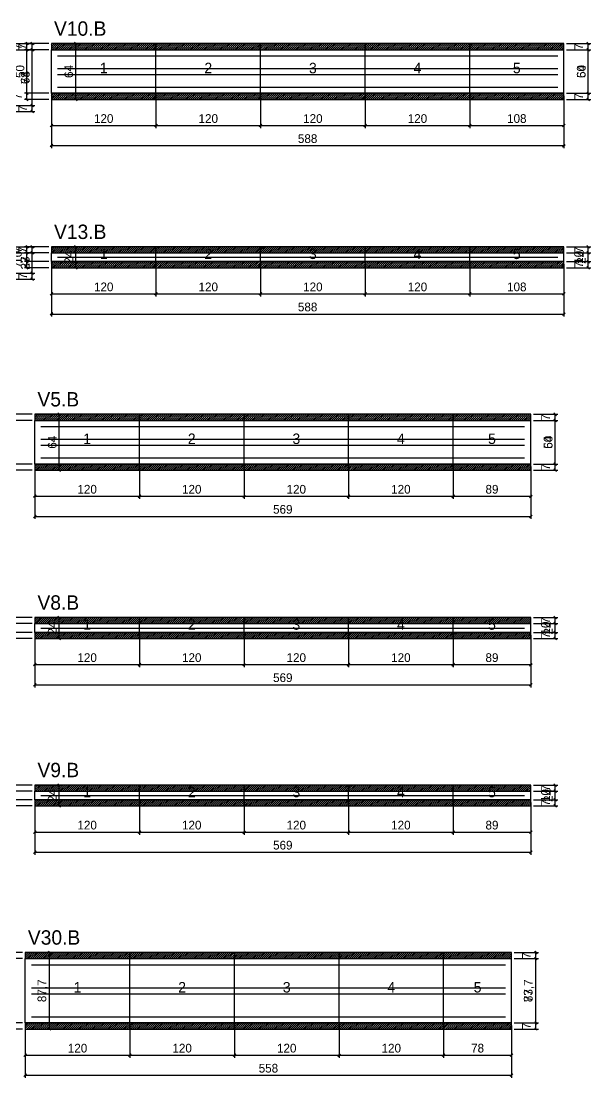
# Model space of a CAD drawing. Extents: x -10500 to 3070, y -7991 to 1250.
# Drawn here: x 836 to 1490, y -3322 to -2110 of the extents above; entities that cross this region are included whole.
import ezdxf
from ezdxf.enums import TextEntityAlignment as Align

# ---------------------------------------------------------------- set-up
doc = ezdxf.new("R2010")
doc.units = 0
for name, color, linetype in [('5', 5, 'Continuous'), ('COTA', 241, 'Continuous'), ('NOMENCLATURA', 7, 'Continuous'), ('Painéis', 200, 'Continuous'), ('SARR_2.2x7', 40, 'Continuous'), ('SCO-___-LAJ', 224, 'Continuous')]:
    doc.layers.add(name, color=color, linetype=linetype)
doc.dimstyles.new('PAINEL', dxfattribs={"dimtxt": 10, "dimasz": 3, "dimexe": 3, "dimexo": 3, "dimgap": 3, "dimtad": 1, "dimblk": 'OBLIQUE', "dimblk1": 'OBLIQUE', "dimcen": 2.5, "dimclrd": 4, "dimclre": 4, "dimclrt": 240, "dimazin": 3, "dimtfac": 1, "dimtmove": 0, "dimatfit": 3})

# ---------------------------------------------------------------- blocks, each defined once
blk = doc.blocks.new('_OBLIQUE')
at = {"color": 0, "linetype": 'BYBLOCK'}
blk.add_line((-0.5, -0.5), (0.5, 0.5), dxfattribs=at)

msp = doc.modelspace()

# ---------------------------------------------------------------- hatches: boundary and pattern name
at = {"layer": 'COTA'}
h = msp.add_hatch(dxfattribs=at)
h.set_pattern_fill('ANSI31', scale=0.5)
h.paths.add_polyline_path([(871, -2143), (991, -2143), (991, -2136), (871, -2136)])
h = msp.add_hatch(dxfattribs=at)
h.set_pattern_fill('ANSI31', scale=0.5)
h.paths.add_polyline_path([(991, -2143), (1111, -2143), (1111, -2136), (991, -2136)])
h = msp.add_hatch(dxfattribs=at)
h.set_pattern_fill('ANSI31', scale=0.5)
h.paths.add_polyline_path([(1111, -2143), (1231, -2143), (1231, -2136), (1111, -2136)])
h = msp.add_hatch(dxfattribs=at)
h.set_pattern_fill('ANSI31', scale=0.5)
h.paths.add_polyline_path([(1231, -2143), (1351, -2143), (1351, -2136), (1231, -2136)])
h = msp.add_hatch(dxfattribs=at)
h.set_pattern_fill('ANSI31', scale=0.5)
h.paths.add_polyline_path([(1351, -2143), (1459, -2143), (1459, -2136), (1351, -2136)])
h = msp.add_hatch(dxfattribs=at)
h.set_pattern_fill('ANSI31', scale=0.5)
h.paths.add_polyline_path([(871, -2200), (991, -2200), (991, -2193), (871, -2193)])
h = msp.add_hatch(dxfattribs=at)
h.set_pattern_fill('ANSI31', scale=0.5)
h.paths.add_polyline_path([(991, -2200), (1111, -2200), (1111, -2193), (991, -2193)])
h = msp.add_hatch(dxfattribs=at)
h.set_pattern_fill('ANSI31', scale=0.5)
h.paths.add_polyline_path([(1111, -2200), (1231, -2200), (1231, -2193), (1111, -2193)])
h = msp.add_hatch(dxfattribs=at)
h.set_pattern_fill('ANSI31', scale=0.5)
h.paths.add_polyline_path([(1231, -2200), (1351, -2200), (1351, -2193), (1231, -2193)])
h = msp.add_hatch(dxfattribs=at)
h.set_pattern_fill('ANSI31', scale=0.5)
h.paths.add_polyline_path([(1351, -2200), (1459, -2200), (1459, -2193), (1351, -2193)])
h = msp.add_hatch(dxfattribs=at)
h.set_pattern_fill('ANSI31', scale=0.5)
h.paths.add_polyline_path([(871, -2376), (991, -2376), (991, -2369), (871, -2369)])
h = msp.add_hatch(dxfattribs=at)
h.set_pattern_fill('ANSI31', scale=0.5)
h.paths.add_polyline_path([(991, -2376), (1111, -2376), (1111, -2369), (991, -2369)])
h = msp.add_hatch(dxfattribs=at)
h.set_pattern_fill('ANSI31', scale=0.5)
h.paths.add_polyline_path([(1111, -2376), (1231, -2376), (1231, -2369), (1111, -2369)])
h = msp.add_hatch(dxfattribs=at)
h.set_pattern_fill('ANSI31', scale=0.5)
h.paths.add_polyline_path([(1231, -2376), (1351, -2376), (1351, -2369), (1231, -2369)])
h = msp.add_hatch(dxfattribs=at)
h.set_pattern_fill('ANSI31', scale=0.5)
h.paths.add_polyline_path([(1351, -2376), (1459, -2376), (1459, -2369), (1351, -2369)])
h = msp.add_hatch(dxfattribs=at)
h.set_pattern_fill('ANSI31', scale=0.5)
h.paths.add_polyline_path([(871, -2393), (991, -2393), (991, -2386), (871, -2386)])
h = msp.add_hatch(dxfattribs=at)
h.set_pattern_fill('ANSI31', scale=0.5)
h.paths.add_polyline_path([(991, -2393), (1111, -2393), (1111, -2386), (991, -2386)])
h = msp.add_hatch(dxfattribs=at)
h.set_pattern_fill('ANSI31', scale=0.5)
h.paths.add_polyline_path([(1111, -2393), (1231, -2393), (1231, -2386), (1111, -2386)])
h = msp.add_hatch(dxfattribs=at)
h.set_pattern_fill('ANSI31', scale=0.5)
h.paths.add_polyline_path([(1231, -2393), (1351, -2393), (1351, -2386), (1231, -2386)])
h = msp.add_hatch(dxfattribs=at)
h.set_pattern_fill('ANSI31', scale=0.5)
h.paths.add_polyline_path([(1351, -2393), (1459, -2393), (1459, -2386), (1351, -2386)])
h = msp.add_hatch(dxfattribs=at)
h.set_pattern_fill('ANSI31', scale=0.5)
h.paths.add_polyline_path([(852, -2568), (972, -2568), (972, -2561), (852, -2561)])
h = msp.add_hatch(dxfattribs=at)
h.set_pattern_fill('ANSI31', scale=0.5)
h.paths.add_polyline_path([(972, -2568), (1092, -2568), (1092, -2561), (972, -2561)])
h = msp.add_hatch(dxfattribs=at)
h.set_pattern_fill('ANSI31', scale=0.5)
h.paths.add_polyline_path([(1092, -2568), (1212, -2568), (1212, -2561), (1092, -2561)])
h = msp.add_hatch(dxfattribs=at)
h.set_pattern_fill('ANSI31', scale=0.5)
h.paths.add_polyline_path([(1212, -2568), (1332, -2568), (1332, -2561), (1212, -2561)])
h = msp.add_hatch(dxfattribs=at)
h.set_pattern_fill('ANSI31', scale=0.5)
h.paths.add_polyline_path([(1332, -2568), (1421, -2568), (1421, -2561), (1332, -2561)])
h = msp.add_hatch(dxfattribs=at)
h.set_pattern_fill('ANSI31', scale=0.5)
h.paths.add_polyline_path([(852, -2625), (972, -2625), (972, -2618), (852, -2618)])
h = msp.add_hatch(dxfattribs=at)
h.set_pattern_fill('ANSI31', scale=0.5)
h.paths.add_polyline_path([(972, -2625), (1092, -2625), (1092, -2618), (972, -2618)])
h = msp.add_hatch(dxfattribs=at)
h.set_pattern_fill('ANSI31', scale=0.5)
h.paths.add_polyline_path([(1092, -2625), (1212, -2625), (1212, -2618), (1092, -2618)])
h = msp.add_hatch(dxfattribs=at)
h.set_pattern_fill('ANSI31', scale=0.5)
h.paths.add_polyline_path([(1212, -2625), (1332, -2625), (1332, -2618), (1212, -2618)])
h = msp.add_hatch(dxfattribs=at)
h.set_pattern_fill('ANSI31', scale=0.5)
h.paths.add_polyline_path([(1332, -2625), (1421, -2625), (1421, -2618), (1332, -2618)])
h = msp.add_hatch(dxfattribs=at)
h.set_pattern_fill('ANSI31', scale=0.5)
h.paths.add_polyline_path([(852, -2801), (972, -2801), (972, -2794), (852, -2794)])
h = msp.add_hatch(dxfattribs=at)
h.set_pattern_fill('ANSI31', scale=0.5)
h.paths.add_polyline_path([(972, -2801), (1092, -2801), (1092, -2794), (972, -2794)])
h = msp.add_hatch(dxfattribs=at)
h.set_pattern_fill('ANSI31', scale=0.5)
h.paths.add_polyline_path([(1092, -2801), (1212, -2801), (1212, -2794), (1092, -2794)])
h = msp.add_hatch(dxfattribs=at)
h.set_pattern_fill('ANSI31', scale=0.5)
h.paths.add_polyline_path([(1212, -2801), (1332, -2801), (1332, -2794), (1212, -2794)])
h = msp.add_hatch(dxfattribs=at)
h.set_pattern_fill('ANSI31', scale=0.5)
h.paths.add_polyline_path([(1332, -2801), (1421, -2801), (1421, -2794), (1332, -2794)])
h = msp.add_hatch(dxfattribs=at)
h.set_pattern_fill('ANSI31', scale=0.5)
h.paths.add_polyline_path([(852, -2818), (972, -2818), (972, -2811), (852, -2811)])
h = msp.add_hatch(dxfattribs=at)
h.set_pattern_fill('ANSI31', scale=0.5)
h.paths.add_polyline_path([(972, -2818), (1092, -2818), (1092, -2811), (972, -2811)])
h = msp.add_hatch(dxfattribs=at)
h.set_pattern_fill('ANSI31', scale=0.5)
h.paths.add_polyline_path([(1092, -2818), (1212, -2818), (1212, -2811), (1092, -2811)])
h = msp.add_hatch(dxfattribs=at)
h.set_pattern_fill('ANSI31', scale=0.5)
h.paths.add_polyline_path([(1212, -2818), (1332, -2818), (1332, -2811), (1212, -2811)])
h = msp.add_hatch(dxfattribs=at)
h.set_pattern_fill('ANSI31', scale=0.5)
h.paths.add_polyline_path([(1332, -2818), (1421, -2818), (1421, -2811), (1332, -2811)])
h = msp.add_hatch(dxfattribs=at)
h.set_pattern_fill('ANSI31', scale=0.5)
h.paths.add_polyline_path([(852, -2993), (972, -2993), (972, -2986), (852, -2986)])
h = msp.add_hatch(dxfattribs=at)
h.set_pattern_fill('ANSI31', scale=0.5)
h.paths.add_polyline_path([(972, -2993), (1092, -2993), (1092, -2986), (972, -2986)])
h = msp.add_hatch(dxfattribs=at)
h.set_pattern_fill('ANSI31', scale=0.5)
h.paths.add_polyline_path([(1092, -2993), (1212, -2993), (1212, -2986), (1092, -2986)])
h = msp.add_hatch(dxfattribs=at)
h.set_pattern_fill('ANSI31', scale=0.5)
h.paths.add_polyline_path([(1212, -2993), (1332, -2993), (1332, -2986), (1212, -2986)])
h = msp.add_hatch(dxfattribs=at)
h.set_pattern_fill('ANSI31', scale=0.5)
h.paths.add_polyline_path([(1332, -2993), (1421, -2993), (1421, -2986), (1332, -2986)])
h = msp.add_hatch(dxfattribs=at)
h.set_pattern_fill('ANSI31', scale=0.5)
h.paths.add_polyline_path([(852, -3010), (972, -3010), (972, -3003), (852, -3003)])
h = msp.add_hatch(dxfattribs=at)
h.set_pattern_fill('ANSI31', scale=0.5)
h.paths.add_polyline_path([(972, -3010), (1092, -3010), (1092, -3003), (972, -3003)])
h = msp.add_hatch(dxfattribs=at)
h.set_pattern_fill('ANSI31', scale=0.5)
h.paths.add_polyline_path([(1092, -3010), (1212, -3010), (1212, -3003), (1092, -3003)])
h = msp.add_hatch(dxfattribs=at)
h.set_pattern_fill('ANSI31', scale=0.5)
h.paths.add_polyline_path([(1212, -3010), (1332, -3010), (1332, -3003), (1212, -3003)])
h = msp.add_hatch(dxfattribs=at)
h.set_pattern_fill('ANSI31', scale=0.5)
h.paths.add_polyline_path([(1332, -3010), (1421, -3010), (1421, -3003), (1332, -3003)])
h = msp.add_hatch(dxfattribs=at)
h.set_pattern_fill('ANSI31', scale=0.5)
h.paths.add_polyline_path([(841, -3185), (961, -3185), (961, -3178), (841, -3178)])
h = msp.add_hatch(dxfattribs=at)
h.set_pattern_fill('ANSI31', scale=0.5)
h.paths.add_polyline_path([(961, -3185), (1081, -3185), (1081, -3178), (961, -3178)])
h = msp.add_hatch(dxfattribs=at)
h.set_pattern_fill('ANSI31', scale=0.5)
h.paths.add_polyline_path([(1081, -3185), (1201, -3185), (1201, -3178), (1081, -3178)])
h = msp.add_hatch(dxfattribs=at)
h.set_pattern_fill('ANSI31', scale=0.5)
h.paths.add_polyline_path([(1201, -3185), (1321, -3185), (1321, -3178), (1201, -3178)])
h = msp.add_hatch(dxfattribs=at)
h.set_pattern_fill('ANSI31', scale=0.5)
h.paths.add_polyline_path([(1321, -3185), (1399, -3185), (1399, -3178), (1321, -3178)])
h = msp.add_hatch(dxfattribs=at)
h.set_pattern_fill('ANSI31', scale=0.5)
h.paths.add_polyline_path([(841, -3265.7), (961, -3265.7), (961, -3258.7), (841, -3258.7)])
h = msp.add_hatch(dxfattribs=at)
h.set_pattern_fill('ANSI31', scale=0.5)
h.paths.add_polyline_path([(961, -3265.7), (1081, -3265.7), (1081, -3258.7), (961, -3258.7)])
h = msp.add_hatch(dxfattribs=at)
h.set_pattern_fill('ANSI31', scale=0.5)
h.paths.add_polyline_path([(1081, -3265.7), (1201, -3265.7), (1201, -3258.7), (1081, -3258.7)])
h = msp.add_hatch(dxfattribs=at)
h.set_pattern_fill('ANSI31', scale=0.5)
h.paths.add_polyline_path([(1201, -3265.7), (1321, -3265.7), (1321, -3258.7), (1201, -3258.7)])
h = msp.add_hatch(dxfattribs=at)
h.set_pattern_fill('ANSI31', scale=0.5)
h.paths.add_polyline_path([(1321, -3265.7), (1399, -3265.7), (1399, -3258.7), (1321, -3258.7)])

# ---------------------------------------------------------------- linework, layer by layer
at = {"layer": 'Painéis'}
for p, q in [((871, -2143), (991, -2143)), ((871, -2193), (871, -2143)), ((991, -2193), (991, -2143)), ((991, -2193), (991, -2143)), ((991, -2143), (1111, -2143)), ((991, -2193), (991, -2143)), ((1111, -2193), (1111, -2143)), ((1111, -2193), (1111, -2143)), ((1111, -2143), (1231, -2143)), ((1111, -2193), (1111, -2143)), ((1231, -2193), (1231, -2143)), ((1231, -2193), (1231, -2143)), ((1231, -2143), (1351, -2143)), ((1231, -2193), (1231, -2143)), ((1351, -2193), (1351, -2143)), ((1351, -2193), (1351, -2143)), ((1351, -2143), (1459, -2143)), ((1351, -2193), (1351, -2143)), ((1459, -2193), (1459, -2143)), ((871, -2193), (991, -2193)), ((991, -2193), (1111, -2193)), ((1111, -2193), (1231, -2193)), ((1231, -2193), (1351, -2193)), ((1351, -2193), (1459, -2193)), ((871, -2376), (991, -2376)), ((871, -2386), (871, -2376)), ((871, -2386), (991, -2386)), ((991, -2386), (991, -2376)), ((991, -2386), (991, -2376)), ((991, -2376), (1111, -2376)), ((991, -2386), (991, -2376)), ((991, -2386), (1111, -2386)), ((1111, -2386), (1111, -2376)), ((1111, -2386), (1111, -2376)), ((1111, -2376), (1231, -2376)), ((1111, -2386), (1111, -2376)), ((1111, -2386), (1231, -2386)), ((1231, -2386), (1231, -2376)), ((1231, -2386), (1231, -2376)), ((1231, -2376), (1351, -2376)), ((1231, -2386), (1231, -2376)), ((1231, -2386), (1351, -2386)), ((1351, -2386), (1351, -2376)), ((1351, -2386), (1351, -2376)), ((1351, -2376), (1459, -2376)), ((1351, -2386), (1351, -2376)), ((1351, -2386), (1459, -2386)), ((1459, -2386), (1459, -2376)), ((852, -2568), (972, -2568)), ((852, -2618), (852, -2568)), ((972, -2618), (972, -2568)), ((972, -2618), (972, -2568)), ((972, -2568), (1092, -2568)), ((972, -2618), (972, -2568)), ((1092, -2618), (1092, -2568)), ((1092, -2618), (1092, -2568)), ((1092, -2568), (1212, -2568)), ((1092, -2618), (1092, -2568)), ((1212, -2618), (1212, -2568)), ((1212, -2618), (1212, -2568)), ((1212, -2568), (1332, -2568)), ((1212, -2618), (1212, -2568)), ((1332, -2618), (1332, -2568)), ((1332, -2618), (1332, -2568)), ((1332, -2568), (1421, -2568)), ((1332, -2618), (1332, -2568)), ((1421, -2618), (1421, -2568)), ((852, -2618), (972, -2618)), ((972, -2618), (1092, -2618)), ((1092, -2618), (1212, -2618)), ((1212, -2618), (1332, -2618)), ((1332, -2618), (1421, -2618)), ((852, -2801), (972, -2801)), ((852, -2811), (852, -2801)), ((972, -2811), (972, -2801)), ((972, -2811), (972, -2801)), ((972, -2801), (1092, -2801)), ((972, -2811), (972, -2801)), ((1092, -2811), (1092, -2801)), ((1092, -2811), (1092, -2801)), ((1092, -2801), (1212, -2801)), ((1092, -2811), (1092, -2801)), ((1212, -2811), (1212, -2801)), ((1212, -2811), (1212, -2801)), ((1212, -2801), (1332, -2801)), ((1212, -2811), (1212, -2801)), ((1332, -2811), (1332, -2801)), ((1332, -2811), (1332, -2801)), ((1332, -2801), (1421, -2801)), ((1332, -2811), (1332, -2801)), ((1421, -2811), (1421, -2801)), ((852, -2811), (972, -2811)), ((972, -2811), (1092, -2811)), ((1092, -2811), (1212, -2811)), ((1212, -2811), (1332, -2811)), ((1332, -2811), (1421, -2811)), ((852, -2993), (972, -2993)), ((852, -3003), (852, -2993)), ((852, -3003), (972, -3003)), ((972, -3003), (972, -2993)), ((972, -3003), (972, -2993)), ((972, -2993), (1092, -2993)), ((972, -3003), (972, -2993)), ((972, -3003), (1092, -3003)), ((1092, -3003), (1092, -2993)), ((1092, -3003), (1092, -2993)), ((1092, -2993), (1212, -2993)), ((1092, -3003), (1092, -2993)), ((1092, -3003), (1212, -3003)), ((1212, -3003), (1212, -2993)), ((1212, -3003), (1212, -2993)), ((1212, -2993), (1332, -2993)), ((1212, -3003), (1212, -2993)), ((1212, -3003), (1332, -3003)), ((1332, -3003), (1332, -2993)), ((1332, -3003), (1332, -2993)), ((1332, -2993), (1421, -2993)), ((1332, -3003), (1332, -2993)), ((1332, -3003), (1421, -3003)), ((1421, -3003), (1421, -2993)), ((841, -3185), (961, -3185)), ((841, -3258.7), (841, -3185)), ((961, -3258.7), (961, -3185)), ((961, -3258.7), (961, -3185)), ((961, -3185), (1081, -3185)), ((961, -3258.7), (961, -3185)), ((1081, -3258.7), (1081, -3185)), ((1081, -3258.7), (1081, -3185)), ((1081, -3185), (1201, -3185)), ((1081, -3258.7), (1081, -3185)), ((1201, -3258.7), (1201, -3185)), ((1201, -3258.7), (1201, -3185)), ((1201, -3185), (1321, -3185)), ((1201, -3258.7), (1201, -3185)), ((1321, -3258.7), (1321, -3185)), ((1321, -3258.7), (1321, -3185)), ((1321, -3185), (1399, -3185)), ((1321, -3258.7), (1321, -3185)), ((1399, -3258.7), (1399, -3185)), ((841, -3258.7), (961, -3258.7)), ((961, -3258.7), (1081, -3258.7)), ((1081, -3258.7), (1201, -3258.7)), ((1201, -3258.7), (1321, -3258.7)), ((1321, -3258.7), (1399, -3258.7))]:
    msp.add_line(p, q, dxfattribs=at)
at = {"layer": 'SARR_2.2x7'}
for points in [[(878, -2150), (991, -2150)], [(878, -2150), (991, -2150)], [(991, -2150), (1111, -2150)], [(991, -2150), (1111, -2150)], [(1111, -2150), (1231, -2150)], [(1111, -2150), (1231, -2150)], [(1231, -2150), (1351, -2150)], [(1231, -2150), (1351, -2150)], [(1351, -2150), (1452, -2150)], [(1351, -2150), (1452, -2150)], [(878, -2164.5), (991, -2164.5)], [(878, -2164.5), (991, -2164.5)], [(991, -2164.5), (1111, -2164.5)], [(991, -2164.5), (1111, -2164.5)], [(1111, -2164.5), (1231, -2164.5)], [(1111, -2164.5), (1231, -2164.5)], [(1231, -2164.5), (1351, -2164.5)], [(1231, -2164.5), (1351, -2164.5)], [(1351, -2164.5), (1452, -2164.5)], [(1351, -2164.5), (1452, -2164.5)], [(878, -2171.5), (991, -2171.5)], [(878, -2171.5), (991, -2171.5)], [(991, -2171.5), (1111, -2171.5)], [(991, -2171.5), (1111, -2171.5)], [(1111, -2171.5), (1231, -2171.5)], [(1111, -2171.5), (1231, -2171.5)], [(1231, -2171.5), (1351, -2171.5)], [(1231, -2171.5), (1351, -2171.5)], [(1351, -2171.5), (1452, -2171.5)], [(1351, -2171.5), (1452, -2171.5)], [(878, -2186), (991, -2186)], [(878, -2186), (991, -2186)], [(991, -2186), (1111, -2186)], [(991, -2186), (1111, -2186)], [(1111, -2186), (1231, -2186)], [(1111, -2186), (1231, -2186)], [(1231, -2186), (1351, -2186)], [(1231, -2186), (1351, -2186)], [(1351, -2186), (1452, -2186)], [(1351, -2186), (1452, -2186)], [(878, -2381), (991, -2381)], [(878, -2381), (991, -2381)], [(991, -2381), (1111, -2381)], [(991, -2381), (1111, -2381)], [(1111, -2381), (1231, -2381)], [(1111, -2381), (1231, -2381)], [(1231, -2381), (1351, -2381)], [(1231, -2381), (1351, -2381)], [(1351, -2381), (1452, -2381)], [(1351, -2381), (1452, -2381)], [(859, -2575), (972, -2575)], [(859, -2575), (972, -2575)], [(972, -2575), (1092, -2575)], [(972, -2575), (1092, -2575)], [(1092, -2575), (1212, -2575)], [(1092, -2575), (1212, -2575)], [(1212, -2575), (1332, -2575)], [(1212, -2575), (1332, -2575)], [(1332, -2575), (1414, -2575)], [(1332, -2575), (1414, -2575)], [(859, -2589.5), (972, -2589.5)], [(859, -2589.5), (972, -2589.5)], [(972, -2589.5), (1092, -2589.5)], [(972, -2589.5), (1092, -2589.5)], [(1092, -2589.5), (1212, -2589.5)], [(1092, -2589.5), (1212, -2589.5)], [(1212, -2589.5), (1332, -2589.5)], [(1212, -2589.5), (1332, -2589.5)], [(1332, -2589.5), (1414, -2589.5)], [(1332, -2589.5), (1414, -2589.5)], [(859, -2596.5), (972, -2596.5)], [(859, -2596.5), (972, -2596.5)], [(972, -2596.5), (1092, -2596.5)], [(972, -2596.5), (1092, -2596.5)], [(1092, -2596.5), (1212, -2596.5)], [(1092, -2596.5), (1212, -2596.5)], [(1212, -2596.5), (1332, -2596.5)], [(1212, -2596.5), (1332, -2596.5)], [(1332, -2596.5), (1414, -2596.5)], [(1332, -2596.5), (1414, -2596.5)], [(859, -2611), (972, -2611)], [(859, -2611), (972, -2611)], [(972, -2611), (1092, -2611)], [(972, -2611), (1092, -2611)], [(1092, -2611), (1212, -2611)], [(1092, -2611), (1212, -2611)], [(1212, -2611), (1332, -2611)], [(1212, -2611), (1332, -2611)], [(1332, -2611), (1414, -2611)], [(1332, -2611), (1414, -2611)], [(859, -2806), (972, -2806)], [(859, -2806), (972, -2806)], [(972, -2806), (1092, -2806)], [(972, -2806), (1092, -2806)], [(1092, -2806), (1212, -2806)], [(1092, -2806), (1212, -2806)], [(1212, -2806), (1332, -2806)], [(1212, -2806), (1332, -2806)], [(1332, -2806), (1414, -2806)], [(1332, -2806), (1414, -2806)], [(859, -2998), (972, -2998)], [(859, -2998), (972, -2998)], [(972, -2998), (1092, -2998)], [(972, -2998), (1092, -2998)], [(1092, -2998), (1212, -2998)], [(1092, -2998), (1212, -2998)], [(1212, -2998), (1332, -2998)], [(1212, -2998), (1332, -2998)], [(1332, -2998), (1414, -2998)], [(1332, -2998), (1414, -2998)], [(848, -3192), (961, -3192)], [(848, -3192), (961, -3192)], [(961, -3192), (1081, -3192)], [(961, -3192), (1081, -3192)], [(1081, -3192), (1201, -3192)], [(1081, -3192), (1201, -3192)], [(1201, -3192), (1321, -3192)], [(1201, -3192), (1321, -3192)], [(1321, -3192), (1392, -3192)], [(1321, -3192), (1392, -3192)], [(848, -3218.35), (961, -3218.35)], [(848, -3218.35), (961, -3218.35)], [(961, -3218.35), (1081, -3218.35)], [(961, -3218.35), (1081, -3218.35)], [(1081, -3218.35), (1201, -3218.35)], [(1081, -3218.35), (1201, -3218.35)], [(1201, -3218.35), (1321, -3218.35)], [(1201, -3218.35), (1321, -3218.35)], [(1321, -3218.35), (1392, -3218.35)], [(1321, -3218.35), (1392, -3218.35)], [(848, -3225.35), (961, -3225.35)], [(848, -3225.35), (961, -3225.35)], [(961, -3225.35), (1081, -3225.35)], [(961, -3225.35), (1081, -3225.35)], [(1081, -3225.35), (1201, -3225.35)], [(1081, -3225.35), (1201, -3225.35)], [(1201, -3225.35), (1321, -3225.35)], [(1201, -3225.35), (1321, -3225.35)], [(1321, -3225.35), (1392, -3225.35)], [(1321, -3225.35), (1392, -3225.35)], [(848, -3251.7), (961, -3251.7)], [(848, -3251.7), (961, -3251.7)], [(961, -3251.7), (1081, -3251.7)], [(961, -3251.7), (1081, -3251.7)], [(1081, -3251.7), (1201, -3251.7)], [(1081, -3251.7), (1201, -3251.7)], [(1201, -3251.7), (1321, -3251.7)], [(1201, -3251.7), (1321, -3251.7)], [(1321, -3251.7), (1392, -3251.7)], [(1321, -3251.7), (1392, -3251.7)]]:
    msp.add_lwpolyline(points, dxfattribs=at)
at = {"layer": 'SCO-___-LAJ'}
for points in [[(871, -2143), (991, -2143), (991, -2136), (871, -2136)], [(991, -2143), (1111, -2143), (1111, -2136), (991, -2136)], [(1111, -2143), (1231, -2143), (1231, -2136), (1111, -2136)], [(1231, -2143), (1351, -2143), (1351, -2136), (1231, -2136)], [(1351, -2143), (1459, -2143), (1459, -2136), (1351, -2136)], [(871, -2200), (991, -2200), (991, -2193), (871, -2193)], [(991, -2200), (1111, -2200), (1111, -2193), (991, -2193)], [(1111, -2200), (1231, -2200), (1231, -2193), (1111, -2193)], [(1231, -2200), (1351, -2200), (1351, -2193), (1231, -2193)], [(1351, -2200), (1459, -2200), (1459, -2193), (1351, -2193)], [(871, -2376), (991, -2376), (991, -2369), (871, -2369)], [(991, -2376), (1111, -2376), (1111, -2369), (991, -2369)], [(1111, -2376), (1231, -2376), (1231, -2369), (1111, -2369)], [(1231, -2376), (1351, -2376), (1351, -2369), (1231, -2369)], [(1351, -2376), (1459, -2376), (1459, -2369), (1351, -2369)], [(871, -2393), (991, -2393), (991, -2386), (871, -2386)], [(991, -2393), (1111, -2393), (1111, -2386), (991, -2386)], [(1111, -2393), (1231, -2393), (1231, -2386), (1111, -2386)], [(1231, -2393), (1351, -2393), (1351, -2386), (1231, -2386)], [(1351, -2393), (1459, -2393), (1459, -2386), (1351, -2386)], [(852, -2568), (972, -2568), (972, -2561), (852, -2561)], [(972, -2568), (1092, -2568), (1092, -2561), (972, -2561)], [(1092, -2568), (1212, -2568), (1212, -2561), (1092, -2561)], [(1212, -2568), (1332, -2568), (1332, -2561), (1212, -2561)], [(1332, -2568), (1421, -2568), (1421, -2561), (1332, -2561)], [(852, -2625), (972, -2625), (972, -2618), (852, -2618)], [(972, -2625), (1092, -2625), (1092, -2618), (972, -2618)], [(1092, -2625), (1212, -2625), (1212, -2618), (1092, -2618)], [(1212, -2625), (1332, -2625), (1332, -2618), (1212, -2618)], [(1332, -2625), (1421, -2625), (1421, -2618), (1332, -2618)], [(852, -2801), (972, -2801), (972, -2794), (852, -2794)], [(972, -2801), (1092, -2801), (1092, -2794), (972, -2794)], [(1092, -2801), (1212, -2801), (1212, -2794), (1092, -2794)], [(1212, -2801), (1332, -2801), (1332, -2794), (1212, -2794)], [(1332, -2801), (1421, -2801), (1421, -2794), (1332, -2794)], [(852, -2818), (972, -2818), (972, -2811), (852, -2811)], [(972, -2818), (1092, -2818), (1092, -2811), (972, -2811)], [(1092, -2818), (1212, -2818), (1212, -2811), (1092, -2811)], [(1212, -2818), (1332, -2818), (1332, -2811), (1212, -2811)], [(1332, -2818), (1421, -2818), (1421, -2811), (1332, -2811)], [(852, -2993), (972, -2993), (972, -2986), (852, -2986)], [(972, -2993), (1092, -2993), (1092, -2986), (972, -2986)], [(1092, -2993), (1212, -2993), (1212, -2986), (1092, -2986)], [(1212, -2993), (1332, -2993), (1332, -2986), (1212, -2986)], [(1332, -2993), (1421, -2993), (1421, -2986), (1332, -2986)], [(852, -3010), (972, -3010), (972, -3003), (852, -3003)], [(972, -3010), (1092, -3010), (1092, -3003), (972, -3003)], [(1092, -3010), (1212, -3010), (1212, -3003), (1092, -3003)], [(1212, -3010), (1332, -3010), (1332, -3003), (1212, -3003)], [(1332, -3010), (1421, -3010), (1421, -3003), (1332, -3003)], [(841, -3185), (961, -3185), (961, -3178), (841, -3178)], [(961, -3185), (1081, -3185), (1081, -3178), (961, -3178)], [(1081, -3185), (1201, -3185), (1201, -3178), (1081, -3178)], [(1201, -3185), (1321, -3185), (1321, -3178), (1201, -3178)], [(1321, -3185), (1399, -3185), (1399, -3178), (1321, -3178)], [(841, -3265.7), (961, -3265.7), (961, -3258.7), (841, -3258.7)], [(961, -3265.7), (1081, -3265.7), (1081, -3258.7), (961, -3258.7)], [(1081, -3265.7), (1201, -3265.7), (1201, -3258.7), (1081, -3258.7)], [(1201, -3265.7), (1321, -3265.7), (1321, -3258.7), (1201, -3258.7)], [(1321, -3265.7), (1399, -3265.7), (1399, -3258.7), (1321, -3258.7)]]:
    msp.add_lwpolyline(points, close=True, dxfattribs=at)

# ---------------------------------------------------------------- texts
at = {"layer": '5'}
for s, p in [('1', (931, -2164)), ('2', (1051, -2164)), ('3', (1171, -2164)), ('4', (1291, -2164)), ('5', (1405, -2164)), ('1', (931, -2377)), ('2', (1051, -2377)), ('3', (1171, -2377)), ('4', (1291, -2377)), ('5', (1405, -2377)), ('1', (912, -2589)), ('2', (1032, -2589)), ('3', (1152, -2589)), ('4', (1272, -2589)), ('5', (1376.5, -2589)), ('1', (912, -2802)), ('2', (1032, -2802)), ('3', (1152, -2802)), ('4', (1272, -2802)), ('5', (1376.5, -2802)), ('1', (912, -2994)), ('2', (1032, -2994)), ('3', (1152, -2994)), ('4', (1272, -2994)), ('5', (1376.5, -2994)), ('1', (901, -3217.85)), ('2', (1021, -3217.85)), ('3', (1141, -3217.85)), ('4', (1261, -3217.85)), ('5', (1360, -3217.85))]:
    msp.add_text(s, height=12, dxfattribs=at).set_placement(p, align=Align.MIDDLE_CENTER)
at = {"layer": 'NOMENCLATURA'}
for s, p in [('V10.B', (874, -2127)), ('V13.B', (874, -2360)), ('V5.B', (855, -2552)), ('V8.B', (855, -2785)), ('V9.B', (855, -2977)), ('V30.B', (844, -3169))]:
    msp.add_text(s, height=16.5, dxfattribs=at).set_placement(p)

# ---------------------------------------------------------------- dimensions: what is measured, and where the dimension line sits
at = {"layer": 'COTA'}
for base, p1, p2 in [((849, -2214), (821, -2214), (821, -2136)), ((849, -2143), (821, -2143), (821, -2136)), ((849, -2207), (821, -2207), (821, -2143)), ((843, -2143), (871, -2143), (871, -2136)), ((843, -2193), (871, -2193), (871, -2143)), ((899, -2200), (871, -2200), (871, -2136)), ((1487, -2200), (1459, -2200), (1459, -2136)), ((1487, -2143), (1459, -2143), (1459, -2136)), ((1487, -2193), (1459, -2193), (1459, -2143)), ((843, -2200), (871, -2200), (871, -2193)), ((1487, -2200), (1459, -2200), (1459, -2193)), ((849, -2214), (821, -2214), (821, -2207)), ((849, -2406), (821, -2406), (821, -2369)), ((849, -2376), (821, -2376), (821, -2369)), ((843, -2376), (871, -2376), (871, -2369)), ((843, -2386), (871, -2386), (871, -2376)), ((899, -2393), (871, -2393), (871, -2369)), ((1487, -2393), (1459, -2393), (1459, -2369)), ((1487, -2376), (1459, -2376), (1459, -2369)), ((1487, -2386), (1459, -2386), (1459, -2376)), ((849, -2399), (821, -2399), (821, -2376)), ((843, -2393), (871, -2393), (871, -2386)), ((1487, -2393), (1459, -2393), (1459, -2386)), ((849, -2406), (821, -2406), (821, -2399)), ((824, -2568), (852, -2568), (852, -2561)), ((824, -2618), (852, -2618), (852, -2568)), ((880, -2625), (852, -2625), (852, -2561)), ((1449, -2625), (1421, -2625), (1421, -2561)), ((1449, -2568), (1421, -2568), (1421, -2561)), ((1449, -2618), (1421, -2618), (1421, -2568)), ((824, -2625), (852, -2625), (852, -2618)), ((1449, -2625), (1421, -2625), (1421, -2618)), ((824, -2801), (852, -2801), (852, -2794)), ((824, -2811), (852, -2811), (852, -2801)), ((880, -2818), (852, -2818), (852, -2794)), ((1449, -2818), (1421, -2818), (1421, -2794)), ((1449, -2801), (1421, -2801), (1421, -2794)), ((1449, -2811), (1421, -2811), (1421, -2801)), ((824, -2818), (852, -2818), (852, -2811)), ((1449, -2818), (1421, -2818), (1421, -2811)), ((824, -2993), (852, -2993), (852, -2986)), ((824, -3003), (852, -3003), (852, -2993)), ((880, -3010), (852, -3010), (852, -2986)), ((1449, -3010), (1421, -3010), (1421, -2986)), ((1449, -2993), (1421, -2993), (1421, -2986)), ((1449, -3003), (1421, -3003), (1421, -2993)), ((824, -3010), (852, -3010), (852, -3003)), ((1449, -3010), (1421, -3010), (1421, -3003)), ((813, -3185), (841, -3185), (841, -3178)), ((813, -3258.7), (841, -3258.7), (841, -3185)), ((869, -3265.7), (841, -3265.7), (841, -3178)), ((1427, -3265.7), (1399, -3265.7), (1399, -3178)), ((1427, -3185), (1399, -3185), (1399, -3178)), ((1427, -3258.7), (1399, -3258.7), (1399, -3185)), ((813, -3265.7), (841, -3265.7), (841, -3258.7)), ((1427, -3265.7), (1399, -3265.7), (1399, -3258.7))]:
    msp.add_linear_dim(base=base, p1=p1, p2=p2, angle=90, dimstyle='PAINEL', dxfattribs=at).render()
for base, p1, p2 in [((871, -2230), (871, -2193), (991, -2193)), ((871, -2253), (871, -2193), (1459, -2193)), ((991, -2230), (991, -2193), (1111, -2193)), ((1111, -2230), (1111, -2193), (1231, -2193)), ((1231, -2230), (1231, -2193), (1351, -2193)), ((1351, -2230), (1351, -2193), (1459, -2193)), ((871, -2423), (871, -2386), (991, -2386)), ((871, -2446), (871, -2386), (1459, -2386)), ((991, -2423), (991, -2386), (1111, -2386)), ((1111, -2423), (1111, -2386), (1231, -2386)), ((1231, -2423), (1231, -2386), (1351, -2386)), ((1351, -2423), (1351, -2386), (1459, -2386)), ((852, -2655), (852, -2618), (972, -2618)), ((852, -2678), (852, -2618), (1421, -2618)), ((972, -2655), (972, -2618), (1092, -2618)), ((1092, -2655), (1092, -2618), (1212, -2618)), ((1212, -2655), (1212, -2618), (1332, -2618)), ((1332, -2655), (1332, -2618), (1421, -2618)), ((852, -2848), (852, -2811), (972, -2811)), ((852, -2871), (852, -2811), (1421, -2811)), ((972, -2848), (972, -2811), (1092, -2811)), ((1092, -2848), (1092, -2811), (1212, -2811)), ((1212, -2848), (1212, -2811), (1332, -2811)), ((1332, -2848), (1332, -2811), (1421, -2811)), ((852, -3040), (852, -3003), (972, -3003)), ((852, -3063), (852, -3003), (1421, -3003)), ((972, -3040), (972, -3003), (1092, -3003)), ((1092, -3040), (1092, -3003), (1212, -3003)), ((1212, -3040), (1212, -3003), (1332, -3003)), ((1332, -3040), (1332, -3003), (1421, -3003)), ((841, -3295.7), (841, -3258.7), (961, -3258.7)), ((841, -3318.7), (841, -3258.7), (1399, -3258.7)), ((961, -3295.7), (961, -3258.7), (1081, -3258.7)), ((1081, -3295.7), (1081, -3258.7), (1201, -3258.7)), ((1201, -3295.7), (1201, -3258.7), (1321, -3258.7)), ((1321, -3295.7), (1321, -3258.7), (1399, -3258.7))]:
    msp.add_linear_dim(base=base, p1=p1, p2=p2, dimstyle='PAINEL', dxfattribs=at).render()

doc.saveas('drawing.dxf')
